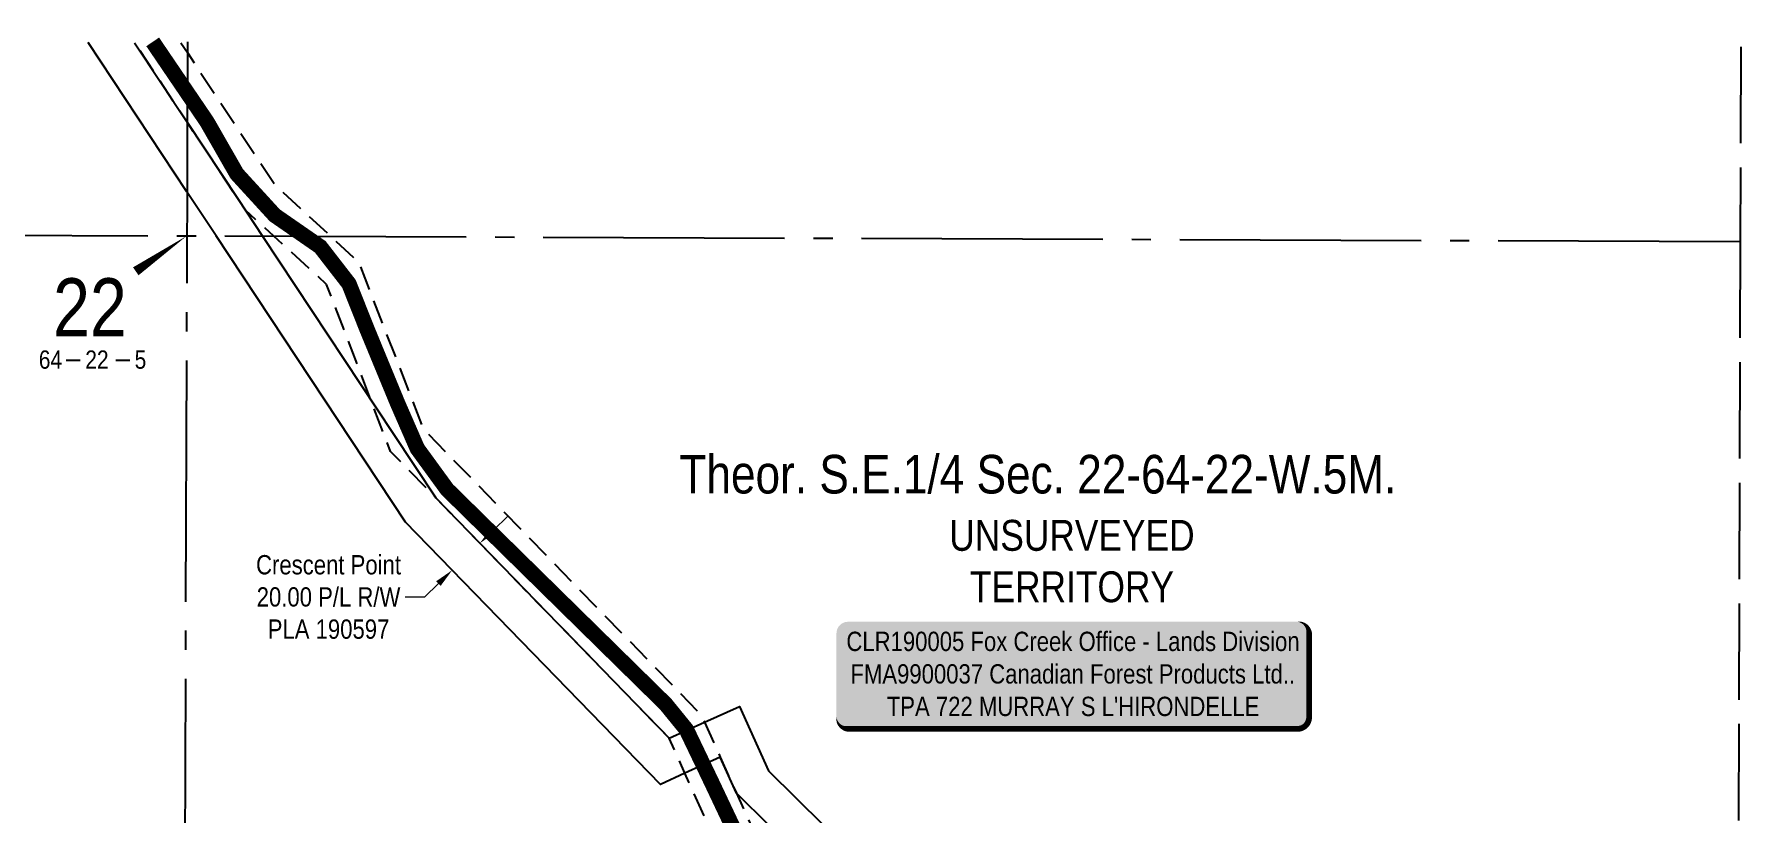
# Model space of a CAD drawing. Extents: x 456630 to 490274, y 6043290 to 6049977.
# Drawn here: x 484398 to 485283, y 6044722 to 6045126 of the extents above; entities that cross this region are included whole.
import ezdxf
from ezdxf.enums import TextEntityAlignment as Align

# ---------------------------------------------------------------- set-up
doc = ezdxf.new("R2010")
doc.units = 0
doc.header["$LTSCALE"] = 5
doc.header["$PDMODE"] = 35
doc.header["$PDSIZE"] = 5
for name, pattern in [('foc-ACCESSROAD', [3.75, 2.5, -1.25]), ('foc-QUARTERLINE', [33, 25, -3, 2, -3]), ('foc-UNSURVEYED', [12.5, 10, -2.5])]:
    doc.linetypes.add(name, pattern=pattern)
doc.layers.get('Defpoints').update_dxf_attribs({"color": 9})
for name, color, linetype in [('10', 1, 'Continuous'), ('9', 3, 'Continuous'), ('AS-ROADS', 254, 'Continuous'), ('C-RW', 13, 'Continuous'), ('C-SYMBOL', 7, 'Continuous'), ('C-WS', 13, 'foc-ACCESSROAD'), ('L-QSEC', 8, 'foc-QUARTERLINE'), ('L-SECLBL', 7, 'Continuous'), ('L-UNS-T', 3, 'Continuous'), ('L-USEC', 7, 'foc-UNSURVEYED')]:
    doc.layers.add(name, color=color, linetype=linetype)
doc.layers.add('C-RW-T', color=13, linetype='Continuous', lineweight=9)
doc.styles.add('175L', font='ARIALN.TTF', dxfattribs={"height": 20})
doc.styles.add('80', font='ARIALN.TTF', dxfattribs={"height": 10})
doc.styles.add('80CG', font='ARIALN.TTF', dxfattribs={"height": 10})
doc.styles.add('80L', font='ARIALN.TTF', dxfattribs={"height": 10})
doc.styles.add('SIMPLEX', font='ARIALN.TTF')
doc.dimstyles.new('Compass 5 000', dxfattribs={"dimscale": 5, "dimtxt": 9, "dimasz": 2, "dimexe": 0.2, "dimexo": 0.0625, "dimgap": 0.5, "dimtad": 0, "dimtih": 1, "dimtoh": 1, "dimzin": 0, "dimdsep": 46, "dimtxsty": '80CG', "dimcen": 0.1, "dimse1": 1, "dimse2": 1, "dimclrd": 256, "dimclrt": 256, "dimaunit": 1, "dimadec": 4, "dimazin": 0, "dimtfac": 0.06, "dimtofl": 0, "dimtmove": 0, "dimatfit": 1, "dimfxl": 0.2, "dimtolj": 1, "dimtzin": 0, "dimlwd": -1, "dimarcsym": 0})

# ---------------------------------------------------------------- blocks, each defined once
blk = doc.blocks.new('L-SECLBL')
at = {"layer": '9', "color": 7}
for p, q in [((-5.08, -27.83), (-12.29, -27.83)), ((20.7, -27.83), (13.5, -27.83))]:
    blk.add_line(p, q, dxfattribs=at)
at = {"layer": '10', "color": 2, "style": 'SIMPLEX'}
blk.add_attdef('SEC', text='', height=30, dxfattribs=at).set_placement((0, 0), align=Align.MIDDLE)
at = {"layer": '10', "color": 5, "style": '80L'}
blk.add_attdef('TWP', text='', height=9.5, dxfattribs=at).set_placement((-14.43, -27.37), align=Align.MIDDLE_RIGHT)
blk.add_attdef('RGE', text='', height=9.5, dxfattribs=at).set_placement((3.62, -27.37), align=Align.MIDDLE_CENTER)
blk.add_attdef('MER', text='', height=9.5, dxfattribs=at).set_placement((23.17, -27.37), align=Align.MIDDLE_LEFT)
blk = doc.blocks.new('*D907')
at = {"layer": 'C-RW-T', "transparency": 16777216}
for p, q in [((484636.45, 6044869.35), (484643.63, 6044876.32)), ((484607.78, 6044841.48), (484600.61, 6044834.51)), ((484600.61, 6044834.51), (484590.61, 6044834.51))]:
    blk.add_line(p, q, dxfattribs=at)
for points in [[(484635.29, 6044870.54), (484637.62, 6044868.15), (484629.28, 6044862.38)], [(484606.62, 6044842.67), (484608.94, 6044840.28), (484614.95, 6044848.44)]]:
    blk.add_solid(points, dxfattribs=at)
at = {"layer": 'Defpoints', "color": 0, "transparency": 16777216}
for p in [(484630.37, 6044861.26), (484614.95, 6044848.44), (484616.03, 6044847.33)]:
    blk.add_point(p, dxfattribs=at)
at = {"layer": 'C-RW-T', "transparency": 16777216, "insert": (484550.84, 6044834.51), "char_height": 10, "attachment_point": 5, "style": '80CG'}
blk.add_mtext('\\A1;Crescent Point\\P20.00 P/L R/W\\PPLA 190597', dxfattribs=at)
blk = doc.blocks.new('*U682')
h = blk.add_hatch(color=255)
edge = h.paths.add_edge_path()
edge.add_line((-116.5, -28.5), (116.5, -28.5))
edge.add_arc((116.5, -22.5), 6, 270, 360)
edge.add_line((122.5, -22.5), (122.5, 21))
edge.add_arc((116.5, 21), 6, 0, 90)
edge.add_line((116.5, 27), (-116.5, 27))
edge.add_arc((-116.5, 21), 6, 90, 180)
edge.add_line((-122.5, 21), (-122.5, -22.5))
edge.add_arc((-116.5, -22.5), 6, 180, 270)
at = {"color": 44, "flags": 128}
blk.add_lwpolyline([(-116.5, -28.5, 3, 3, 0), (116.5, -28.5, 3, 3, 0.414214), (122.5, -22.5, 3, 3, 0), (122.5, 21, 3, 0, 0.414214), (116.5, 27, 0, 0, 0), (-116.5, 27, 0, 0, 0.414214), (-122.5, 21, 0, 0, 0), (-122.5, -22.5, 0, 3, 0.414214)], format="xyseb", close=True, dxfattribs=at)
at = {"color": 44, "style": '80'}
blk.add_attdef('ENTER_TEXT_001', (-35.99, -5), '', height=10, dxfattribs=at)

msp = doc.modelspace()

# ---------------------------------------------------------------- linework, layer by layer
at = {"layer": 'AS-ROADS', "const_width": 8.004, "flags": 128}
msp.add_lwpolyline([(484771.065, 6044692.823), (484748.987, 6044739.434), (484736.353, 6044765.818), (484725.605, 6044779.01), (484612.292, 6044890.305), (484596.853, 6044911.483), (484586.56, 6044935.082), (484570.819, 6044973.203), (484561.435, 6044996.802), (484546.575, 6045015.969), (484522.962, 6045032.307), (484503.286, 6045053.787), (484487.847, 6045080.714), (484459.689, 6045122.166)], dxfattribs=at)
at = {"layer": 'C-RW'}
for points in [[(484899.242, 6044597.512), (484762.263, 6044732.863), (484753.888, 6044751.47), (484735.614, 6044743.184), (484722.847, 6044737.419), (484590.784, 6044873.309), (484492.618, 6045021.599), (484477.464, 6045044.491), (484426.259, 6045121.841)], [(484450.29, 6045121.754), (484477.584, 6045080.523), (484504.023, 6045040.584), (484516.649, 6045021.51), (484584.333, 6044919.266), (484606.421, 6044885.901), (484727.405, 6044761.411), (484745.733, 6044769.687), (484763.841, 6044777.865), (484778.894, 6044744.531), (484907.281, 6044617.671)]]:
    msp.add_lwpolyline(points, dxfattribs=at)
at = {"layer": 'C-WS', "flags": 128}
msp.add_lwpolyline([(484474.338, 6045121.666), (484477.704, 6045116.583), (484523.064, 6045048.076), (484552.019, 6045021.379), (484566.514, 6045008.017), (484599.764, 6044921.867), (484744.049, 6044773.434), (484745.733, 6044769.687), (484753.898, 6044751.483), (484762.28, 6044732.852), (484783.733, 6044685.117), (484856.914, 6044612.723), (484899.305, 6044597.55), (484972.983, 6044599.021), (484973.367, 6044599.026), (484996.846, 6044576.443), (485016.221, 6044557.808), (485018.072, 6044527.887), (484960.46, 6044524.213), (484923.54, 6044521.857), (484618.434, 6044501.86), (484527.607, 6044441.265), (484527.095, 6044441.236), (484475.447, 6044438.31), (484433.041, 6044435.907), (484351.737, 6044421.588), (484314.48, 6044418.193), (484300.607, 6044413.462), (484301.482, 6044406.15), (484288.171, 6044405.104), (484287.296, 6044412.417), (484241.041, 6044408.766), (484216.456, 6044405.399), (484008.004, 6044382.126), (483895.842, 6044373.932), (483854.347, 6044367.082), (483826.609, 6044345.615), (483755.363, 6044282.555), (483739.211, 6044252.412), (483738.62, 6044220.286), (483738.032, 6044188.344), (483736.359, 6044059.559), (483709.725, 6044034.455), (483678.744, 6044030.019), (483675.517, 6044029.556), (483674.848, 6044029.46), (483654.267, 6044039.468), (483648.626, 6044042.099), (483578.955, 6044074.449), (483535.353, 6044068.446), (483533.326, 6044068.161), (483502.246, 6044063.849), (483498.979, 6044063.412), (483465.071, 6044034.071), (483032.601, 6043661.502), (482980.738, 6043614.771), (482958.901, 6043576.316), (482950.549, 6043561.608), (482950.649, 6043587.66), (482950.723, 6043606.843), (482945.931, 6043606.862), (482942.095, 6043606.877), (482946.181, 6043610.56), (482962.195, 6043624.989), (482967.242, 6043629.536), (482998.605, 6043658.617), (483451.982, 6044049.196), (483492.622, 6044084.364), (483516.182, 6044104.752), (483531.959, 6044118.405), (483648.702, 6044063.843), (483656.295, 6044060.283), (483669.216, 6044063.319), (483678.903, 6044075.836), (483679.51, 6044076.619), (483706.254, 6044144.75), (483717.942, 6044191.107), (483718.433, 6044220.361), (483719.055, 6044257.509), (483739.331, 6044295.106), (483814.157, 6044361.27), (483846.142, 6044385.859), (483893.607, 6044393.88), (484006.102, 6044402.083), (484213.888, 6044425.337), (484238.806, 6044428.713), (484296.705, 6044433.362), (484300.666, 6044434.809), (484298.134, 6044441.741), (484308.37, 6044445.367), (484324.338, 6044446.822), (484324.889, 6044439.167), (484349.169, 6044441.526), (484430.806, 6044455.854), (484475.513, 6044458.282), (484521.05, 6044460.756), (484611.655, 6044521.418), (484838.391, 6044536.344), (484837.806, 6044545.809), (484929.145, 6044552.068), (484929.438, 6044553.008), (484918.61, 6044569.217), (484896.271, 6044577.489), (484846.058, 6044595.738), (484766.848, 6044673.834), (484735.614, 6044743.184), (484727.405, 6044761.411), (484606.421, 6044885.9), (484583.019, 6044909.981), (484572.75, 6044936.764), (484549.832, 6044996.536), (484522.511, 6045021.488), (484507.72, 6045034.999), (484504.023, 6045040.584), (484477.584, 6045080.523), (484450.29, 6045121.754)], dxfattribs=at)
at = {"layer": 'L-QSEC'}
for p, q in [((484477.722, 6045122.11), (484474.713, 6044217.621)), ((483672.173, 6045024.573), (485282.615, 6045018.738))]:
    msp.add_line(p, q, dxfattribs=at)
at = {"layer": 'L-SECLBL', "flags": 128}
msp.add_lwpolyline([(484477.388, 6045021.653, 0, 4.997, 0), (484450.932, 6045003.289, 0, 0, 0)], format="xyseb", dxfattribs=at)
at = {"layer": 'L-USEC'}
for p, q in [((485282.934, 6045119.636), (485282.615, 6045018.738)), ((485282.615, 6045018.738), (485280.069, 6044214.71))]:
    msp.add_line(p, q, dxfattribs=at)

# ---------------------------------------------------------------- block references
at = {"layer": 'C-RW-T'}
ref = msp.add_blockref('*U682', (484936.629, 6044794.707), dxfattribs=at)
ref.add_attrib('ENTER_TEXT_001', 'CLR190005 Fox Creek Office - Lands Division', (484819.279, 6044806.547), dxfattribs={"layer": '0', "color": 44, "height": 10, "style": '80'})
ref.add_attrib('ENTER_TEXT_002', 'FMA9900037 Canadian Forest Products Ltd..', (484821.37, 6044789.703), dxfattribs={"layer": '0', "color": 44, "height": 10, "style": '80'})
ref.add_attrib('ENTER_TEXT_003', "TPA 722 MURRAY S L'HIRONDELLE", (484840.214, 6044772.859), dxfattribs={"layer": '0', "color": 44, "height": 10, "style": '80'})
at = {"layer": 'L-SECLBL', "xscale": 0.999479, "yscale": 0.999479, "zscale": 0.999479}
msp.add_blockref('L-SECLBL', (484427.171, 6044984.897), dxfattribs=at).add_auto_attribs({'SEC': '22', 'TWP': '64', 'RGE': '22', 'MER': '5'})

# ---------------------------------------------------------------- texts
at = {"layer": 'C-SYMBOL', "color": 3, "style": '175L'}
msp.add_text('Theor. S.E.1/4 Sec. 22-64-22-W.5M.', height=19.98958, dxfattribs=at).set_placement((484918.543, 6044882.178), align=Align.BOTTOM_CENTER)
at = {"layer": 'L-UNS-T', "insert": (484936.198, 6044853.042), "char_height": 15.99166, "attachment_point": 5, "style": '80L'}
msp.add_mtext_dynamic_manual_height_columns('UNSURVEYED TERRITORY', width=126.41375, gutter_width=47.5, heights=[0], dxfattribs=at)

# ---------------------------------------------------------------- dimensions: what is measured, and where the dimension line sits
at = {"layer": 'C-RW-T'}
dim = msp.add_aligned_dim(p1=(484630.368, 6044861.26), p2=(484616.033, 6044847.329), distance=-1.556, text='Crescent Point\\P20.00 P/L R/W\\PPLA 190597', dimstyle='Compass 5 000', dxfattribs=at)
dim.commit()
dim.dimension.update_dxf_attribs({"geometry": '*D907', "text_midpoint": (484550.844, 6044834.506)})

doc.saveas('drawing.dxf')
